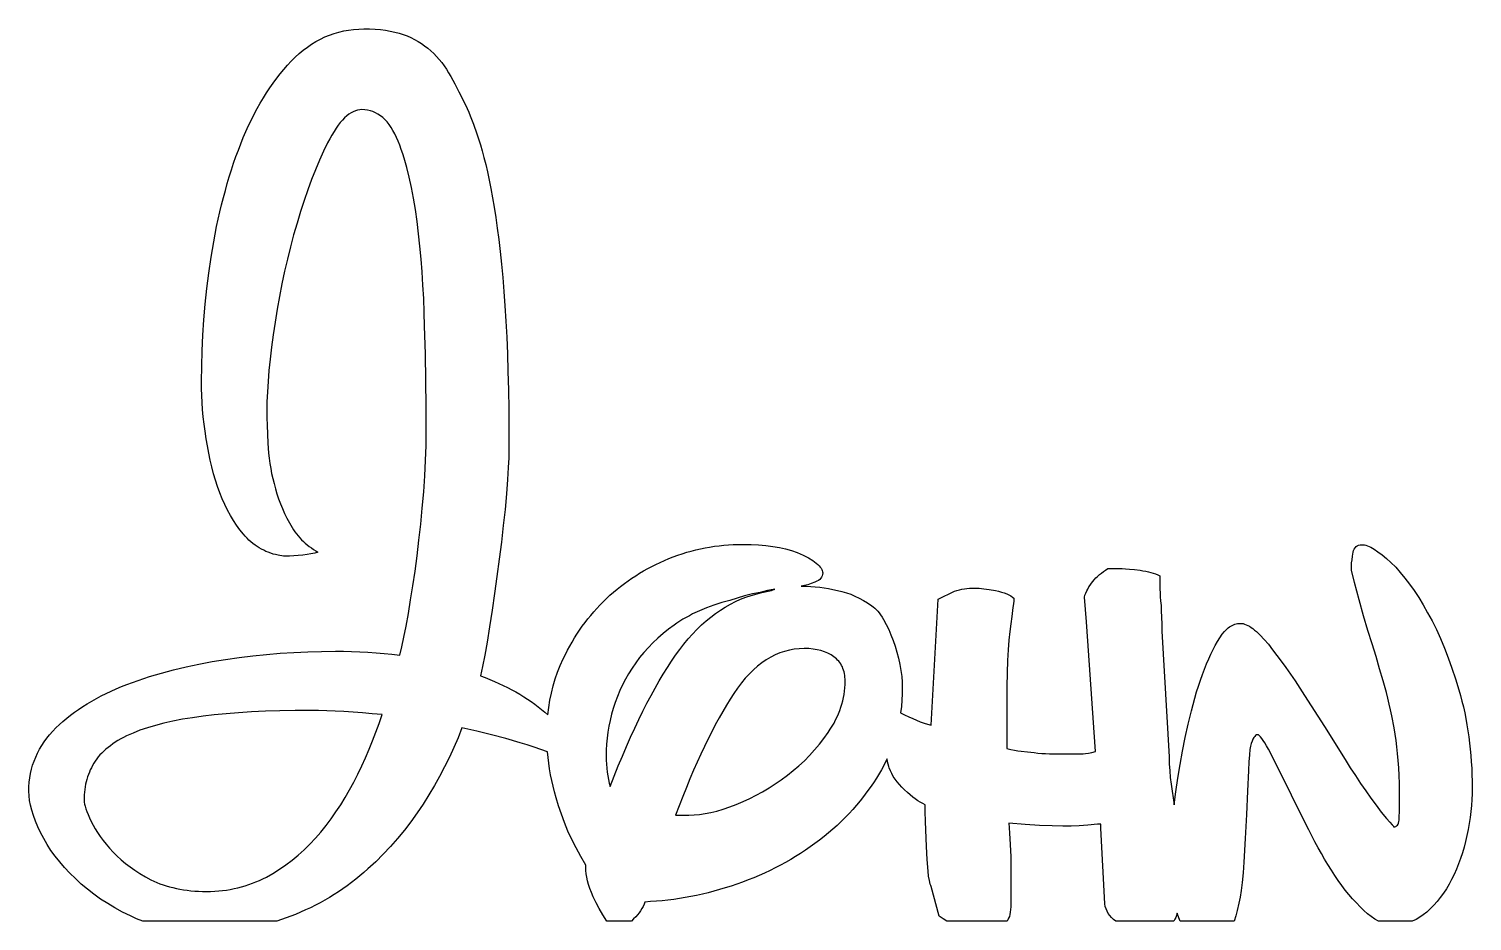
# Model space of a CAD drawing. Extents: x 49 to 169, y 8 to 82.
import ezdxf

# ---------------------------------------------------------------- set-up
doc = ezdxf.new("R2010")
doc.units = 0
doc.layers.add('CAMADA_1', color=18, linetype='CONTINUOUS')

msp = doc.modelspace()

# ---------------------------------------------------------------- linework, layer by layer
at = {"layer": 'CAMADA_1'}
for points in [[(58.8, 7.96), (58.28, 8.16), (57.77, 8.39), (57.12, 8.71), (56.48, 9.06), (55.88, 9.42), (55.29, 9.79), (54.73, 10.19), (54.2, 10.6), (53.69, 11.03), (53.2, 11.48), (52.74, 11.93), (52.3, 12.4), (51.9, 12.87), (51.53, 13.34), (51.18, 13.82), (50.86, 14.3), (50.58, 14.79), (50.32, 15.29), (50.09, 15.78), (49.89, 16.25), (49.73, 16.7), (49.59, 17.14), (49.48, 17.56), (49.41, 17.96), (49.36, 18.35), (49.35, 18.72), (49.35, 19.09), (49.38, 19.46), (49.43, 19.83), (49.49, 20.19), (49.57, 20.54), (49.66, 20.88), (49.78, 21.22), (49.91, 21.55), (50.06, 21.88), (50.22, 22.19), (50.41, 22.51), (50.61, 22.81), (50.83, 23.11), (51.06, 23.4), (51.32, 23.69), (51.59, 23.96), (51.88, 24.24), (52.17, 24.5), (52.48, 24.76), (52.8, 25.02), (53.13, 25.26), (53.47, 25.5), (53.82, 25.74), (54.18, 25.96), (54.56, 26.19), (54.94, 26.4), (55.33, 26.61), (55.74, 26.81), (56.16, 27.01), (56.59, 27.2), (57.02, 27.39), (57.47, 27.56), (57.93, 27.73), (58.4, 27.9), (58.87, 28.06), (59.35, 28.22), (60.33, 28.51), (61.34, 28.78), (62.37, 29.03), (63.43, 29.25), (64.53, 29.46), (65.64, 29.64), (66.78, 29.8), (67.91, 29.93), (69.05, 30.05), (70.18, 30.15), (71.32, 30.22), (72.46, 30.27), (73.6, 30.3), (74.75, 30.31), (75.42, 30.31), (76.1, 30.29), (76.78, 30.27), (77.45, 30.23), (78.13, 30.18), (78.79, 30.12), (79.44, 30.06), (80.08, 29.98), (80.25, 30.67), (80.43, 31.48), (80.61, 32.4), (80.8, 33.45), (80.99, 34.57), (81.17, 35.74), (81.35, 36.96), (81.52, 38.23), (81.68, 39.53), (81.83, 40.84), (81.95, 42.18), (82.07, 43.52), (82.16, 44.85), (82.23, 46.13), (82.27, 47.35), (82.28, 48.52), (82.27, 50.59), (82.25, 52.73), (82.21, 54.95), (82.15, 57.24), (82.12, 58.39), (82.07, 59.53), (82, 60.64), (81.93, 61.74), (81.85, 62.81), (81.75, 63.86), (81.64, 64.9), (81.52, 65.92), (81.38, 66.9), (81.23, 67.84), (81.06, 68.74), (80.87, 69.59), (80.67, 70.4), (80.45, 71.16), (80.33, 71.53), (80.21, 71.88), (80.08, 72.23), (79.95, 72.56), (79.82, 72.88), (79.67, 73.18), (79.52, 73.45), (79.37, 73.71), (79.2, 73.95), (79.03, 74.16), (78.86, 74.36), (78.67, 74.53), (78.48, 74.68), (78.28, 74.82), (78.08, 74.93), (77.86, 75.02), (77.65, 75.09), (77.42, 75.14), (77.19, 75.18), (76.95, 75.19), (76.77, 75.18), (76.59, 75.14), (76.41, 75.09), (76.23, 75.01), (76.05, 74.92), (75.87, 74.8), (75.7, 74.66), (75.52, 74.5), (75.34, 74.32), (75.16, 74.11), (74.99, 73.89), (74.81, 73.64), (74.64, 73.37), (74.46, 73.08), (74.28, 72.77), (74.11, 72.43), (73.76, 71.73), (73.43, 70.99), (73.1, 70.21), (72.78, 69.4), (72.46, 68.55), (72.16, 67.66), (71.86, 66.74), (71.57, 65.79), (71.29, 64.81), (71.03, 63.81), (70.78, 62.81), (70.54, 61.79), (70.32, 60.75), (70.12, 59.71), (69.93, 58.65), (69.75, 57.58), (69.59, 56.52), (69.45, 55.5), (69.34, 54.52), (69.24, 53.58), (69.17, 52.67), (69.12, 51.81), (69.08, 50.99), (69.07, 50.21), (69.08, 49.66), (69.09, 49.04), (69.16, 47.54), (69.18, 47.13), (69.22, 46.72), (69.27, 46.3), (69.33, 45.88), (69.4, 45.46), (69.47, 45.04), (69.56, 44.62), (69.67, 44.2), (69.78, 43.78), (69.9, 43.36), (70.04, 42.95), (70.19, 42.54), (70.36, 42.13), (70.54, 41.73), (70.73, 41.33), (70.94, 40.94), (71.16, 40.56), (71.28, 40.38), (71.4, 40.2), (71.53, 40.03), (71.67, 39.87), (71.81, 39.71), (71.95, 39.55), (72.1, 39.41), (72.26, 39.26), (72.42, 39.13), (72.59, 39), (72.76, 38.87), (72.94, 38.75), (73.12, 38.64), (73.31, 38.53), (73.04, 38.45), (72.73, 38.38), (72.4, 38.32), (72.04, 38.27), (71.66, 38.24), (71.3, 38.21), (70.94, 38.19), (70.6, 38.19), (70.44, 38.2), (70.3, 38.23), (70.16, 38.26), (70, 38.27), (69.79, 38.32), (69.59, 38.37), (69.39, 38.44), (69.19, 38.51), (69, 38.59), (68.81, 38.68), (68.62, 38.77), (68.44, 38.88), (68.26, 38.99), (68.09, 39.11), (67.92, 39.24), (67.75, 39.38), (67.59, 39.52), (67.43, 39.68), (67.28, 39.84), (67.13, 40.01), (66.84, 40.37), (66.56, 40.75), (66.3, 41.15), (66.05, 41.56), (65.81, 42), (65.59, 42.46), (65.38, 42.94), (65.18, 43.44), (64.99, 43.95), (64.82, 44.48), (64.66, 45.02), (64.51, 45.58), (64.37, 46.14), (64.25, 46.72), (64.14, 47.32), (64.04, 47.92), (63.95, 48.54), (63.87, 49.14), (63.8, 49.74), (63.75, 50.34), (63.71, 50.93), (63.68, 51.51), (63.66, 52.09), (63.65, 52.67), (63.67, 53.94), (63.7, 55.21), (63.77, 56.49), (63.86, 57.78), (63.97, 59.06), (64.11, 60.36), (64.27, 61.65), (64.46, 62.95), (64.56, 63.6), (64.67, 64.24), (64.79, 64.87), (64.91, 65.49), (65.04, 66.11), (65.18, 66.71), (65.32, 67.31), (65.47, 67.9), (65.63, 68.49), (65.79, 69.06), (65.96, 69.63), (66.14, 70.19), (66.32, 70.74), (66.51, 71.29), (66.71, 71.82), (66.91, 72.35), (67.12, 72.87), (67.34, 73.37), (67.56, 73.87), (67.79, 74.35), (68.03, 74.82), (68.28, 75.28), (68.53, 75.73), (68.79, 76.16), (69.05, 76.58), (69.32, 76.99), (69.6, 77.39), (69.89, 77.78), (70.18, 78.15), (70.48, 78.52), (70.79, 78.87), (71.1, 79.21), (71.43, 79.53), (71.75, 79.83), (72.09, 80.11), (72.43, 80.37), (72.78, 80.61), (73.14, 80.83), (73.51, 81.03), (73.88, 81.21), (74.26, 81.36), (74.64, 81.5), (75.04, 81.61), (75.44, 81.71), (75.85, 81.78), (76.26, 81.83), (76.69, 81.86), (77.12, 81.87), (77.59, 81.87), (78.05, 81.85), (78.49, 81.81), (78.9, 81.76), (79.3, 81.69), (79.68, 81.61), (80.04, 81.52), (80.38, 81.41), (80.7, 81.29), (81.01, 81.15), (81.31, 81), (81.6, 80.84), (81.88, 80.66), (82.15, 80.47), (82.41, 80.27), (82.66, 80.05), (82.9, 79.83), (83.13, 79.59), (83.35, 79.34), (83.56, 79.08), (83.76, 78.81), (83.95, 78.53), (84.14, 78.24), (84.31, 77.94), (84.65, 77.31), (84.99, 76.66), (85.33, 75.98), (85.67, 75.27), (85.8, 74.98), (85.93, 74.67), (86.2, 73.97), (86.48, 73.17), (86.77, 72.27), (86.91, 71.77), (87.06, 71.23), (87.21, 70.65), (87.35, 70.02), (87.49, 69.35), (87.63, 68.65), (87.77, 67.89), (87.91, 67.1), (88.04, 66.26), (88.17, 65.37), (88.29, 64.42), (88.41, 63.43), (88.52, 62.38), (88.62, 61.28), (88.71, 60.13), (88.8, 58.93), (88.88, 57.67), (88.95, 56.34), (89.01, 54.95), (89.05, 53.49), (89.09, 51.97), (89.12, 50.37), (89.13, 48.72), (89.14, 46.99), (89.12, 46.35), (89.08, 45.53), (89.02, 44.53), (88.93, 43.35), (88.81, 42.06), (88.67, 40.73), (88.51, 39.35), (88.33, 37.93), (88.14, 36.51), (87.94, 35.1), (87.74, 33.71), (87.53, 32.35), (87.32, 31.08), (87.13, 29.98), (86.94, 29.04), (86.77, 28.28), (87.17, 28.13), (87.55, 27.98), (87.94, 27.82), (88.31, 27.65), (88.67, 27.48), (89.03, 27.3), (89.37, 27.12), (89.71, 26.94), (90.04, 26.75), (90.36, 26.55), (90.67, 26.35), (90.97, 26.15), (91.27, 25.94), (91.55, 25.72), (91.83, 25.5), (92.1, 25.28), (92.36, 25.04), (92.43, 25.66), (92.53, 26.26), (92.65, 26.85), (92.8, 27.44), (92.97, 28.02), (93.17, 28.58), (93.39, 29.14), (93.63, 29.69), (93.81, 30.05), (93.99, 30.4), (94.17, 30.74), (94.37, 31.08), (94.57, 31.42), (94.77, 31.74), (94.99, 32.06), (95.21, 32.38), (95.44, 32.69), (95.67, 32.99), (95.92, 33.29), (96.16, 33.58), (96.42, 33.87), (96.68, 34.14), (96.95, 34.42), (97.23, 34.69), (97.51, 34.95), (97.8, 35.2), (98.1, 35.45), (98.39, 35.69), (98.7, 35.92), (99.01, 36.14), (99.32, 36.36), (99.64, 36.57), (99.97, 36.77), (100.3, 36.97), (100.64, 37.16), (100.98, 37.34), (101.32, 37.51), (101.68, 37.68), (102.03, 37.84), (102.4, 37.99), (102.76, 38.13), (103.13, 38.27), (103.5, 38.39), (103.87, 38.51), (104.25, 38.61), (104.63, 38.71), (105.01, 38.8), (105.39, 38.88), (105.77, 38.95), (106.16, 39.01), (106.55, 39.06), (106.94, 39.1), (107.34, 39.13), (107.73, 39.15), (108.13, 39.17), (108.53, 39.17), (109.2, 39.16), (109.83, 39.13), (110.43, 39.08), (111.01, 39), (111.56, 38.91), (112.07, 38.79), (112.56, 38.65), (113.02, 38.5), (113.52, 38.27), (113.95, 38.04), (114.31, 37.82), (114.47, 37.71), (114.61, 37.61), (114.73, 37.5), (114.84, 37.4), (114.93, 37.29), (115, 37.19), (115.06, 37.09), (115.1, 37), (115.13, 36.9), (115.14, 36.8), (115.13, 36.68), (115.1, 36.56), (115.05, 36.46), (114.98, 36.36), (114.89, 36.27), (114.78, 36.18), (114.65, 36.11), (114.5, 36.04), (114.19, 35.92), (113.9, 35.83), (113.62, 35.75), (113.36, 35.7), (113.44, 35.7), (113.8, 35.7), (114.17, 35.68), (114.53, 35.65), (114.89, 35.62), (115.26, 35.57), (115.63, 35.51), (115.99, 35.44), (116.36, 35.36), (116.73, 35.27), (117.1, 35.16), (117.46, 35.03), (117.81, 34.88), (118.17, 34.71), (118.52, 34.52), (118.86, 34.32), (119.2, 34.09), (119.33, 34), (119.45, 33.89), (119.58, 33.77), (119.7, 33.64), (119.82, 33.49), (119.94, 33.32), (120.06, 33.14), (120.17, 32.95), (120.4, 32.54), (120.61, 32.11), (120.8, 31.67), (120.98, 31.21), (121.14, 30.74), (121.29, 30.25), (121.42, 29.75), (121.53, 29.22), (121.62, 28.71), (121.69, 28.22), (121.73, 27.76), (121.74, 27.32), (121.73, 26.78), (121.7, 26.25), (121.66, 25.73), (121.59, 25.21), (121.93, 25.04), (122.27, 24.88), (122.6, 24.73), (122.92, 24.6), (123.23, 24.48), (123.54, 24.37), (123.84, 24.28), (124.13, 24.2), (124.72, 34.62), (126.07, 35.29), (126.27, 35.35), (126.47, 35.4), (126.67, 35.45), (126.88, 35.48), (127.09, 35.51), (127.31, 35.53), (127.54, 35.54), (127.77, 35.55), (128.1, 35.53), (128.49, 35.49), (128.94, 35.43), (129.46, 35.34), (129.72, 35.28), (129.97, 35.22), (130.19, 35.15), (130.39, 35.07), (130.57, 34.99), (130.73, 34.9), (130.87, 34.8), (130.98, 34.7), (130.98, 34.46), (130.96, 34.26), (130.94, 34.08), (130.9, 33.94), (130.81, 33.18), (130.73, 32.59), (130.66, 31.94), (130.58, 31.22), (130.52, 30.43), (130.46, 29.54), (130.42, 28.53), (130.4, 27.4), (130.39, 26.15), (130.39, 22.26), (130.72, 22.18), (131.03, 22.12), (131.31, 22.07), (131.58, 22.04), (132.11, 21.99), (132.68, 21.92), (132.98, 21.88), (133.29, 21.85), (133.61, 21.84), (133.95, 21.83), (136.74, 21.83), (136.93, 21.84), (137.16, 21.87), (137.44, 21.93), (137.76, 22), (137, 32.75), (136.83, 34.79), (136.88, 34.96), (136.95, 35.14), (137.02, 35.31), (137.11, 35.47), (137.2, 35.64), (137.3, 35.79), (137.41, 35.95), (137.52, 36.1), (137.65, 36.24), (137.79, 36.39), (137.93, 36.52), (138.08, 36.66), (138.24, 36.79), (138.41, 36.92), (138.59, 37.04), (138.77, 37.16), (139.96, 37.16), (140.24, 37.15), (140.58, 37.12), (140.98, 37.08), (141.44, 37.03), (141.68, 36.99), (141.91, 36.95), (142.13, 36.9), (142.34, 36.85), (142.54, 36.79), (142.73, 36.72), (142.92, 36.64), (143.09, 36.56), (143.09, 35.46), (143.1, 35.16), (143.11, 34.83), (143.14, 34.48), (143.18, 34.11), (143.19, 33.65), (143.22, 33.13), (143.25, 32.57), (143.26, 31.99), (143.85, 21.58), (143.86, 20.99), (143.9, 20.41), (143.95, 19.85), (144.02, 19.29), (144.28, 17.6), (144.42, 18.67), (144.58, 19.8), (144.76, 20.92), (144.96, 22.04), (145.19, 23.16), (145.43, 24.28), (145.56, 24.84), (145.7, 25.38), (145.84, 25.91), (145.98, 26.43), (146.13, 26.94), (146.29, 27.43), (146.45, 27.92), (146.62, 28.39), (146.79, 28.84), (146.96, 29.28), (147.14, 29.69), (147.31, 30.08), (147.5, 30.45), (147.68, 30.8), (147.87, 31.13), (148.06, 31.44), (148.25, 31.72), (148.45, 31.96), (148.65, 32.16), (148.75, 32.25), (148.86, 32.33), (148.97, 32.4), (149.07, 32.46), (149.18, 32.51), (149.29, 32.55), (149.41, 32.58), (149.52, 32.6), (149.63, 32.62), (149.75, 32.62), (149.87, 32.62), (149.99, 32.6), (150.11, 32.56), (150.24, 32.51), (150.38, 32.45), (150.51, 32.38), (150.65, 32.29), (150.8, 32.19), (150.94, 32.07), (151.09, 31.94), (151.41, 31.65), (151.73, 31.29), (152.08, 30.89), (152.43, 30.44), (152.79, 29.97), (153.15, 29.48), (153.53, 28.96), (153.91, 28.42), (154.29, 27.86), (154.68, 27.27), (155.08, 26.65), (156.72, 24.08), (158.43, 21.36), (158.86, 20.67), (159.29, 20.01), (159.72, 19.36), (160.15, 18.74), (160.58, 18.13), (161.01, 17.55), (161.43, 16.99), (161.86, 16.45), (162.15, 16.16), (162.34, 15.94), (162.44, 15.82), (162.46, 15.79), (162.46, 15.78), (162.45, 15.77), (162.55, 15.78), (162.64, 15.81), (162.71, 15.85), (162.78, 15.91), (162.83, 15.99), (162.87, 16.08), (162.9, 16.2), (162.91, 16.33), (162.93, 16.63), (162.95, 17.01), (162.96, 17.98), (162.95, 18.68), (162.94, 19.37), (162.91, 20.02), (162.88, 20.65), (162.84, 21.26), (162.79, 21.84), (162.73, 22.4), (162.66, 22.93), (162.5, 23.96), (162.31, 24.96), (162.21, 25.46), (162.1, 25.94), (161.98, 26.43), (161.86, 26.91), (161.59, 27.87), (161.3, 28.87), (161, 29.88), (160.67, 30.93), (160.33, 32.04), (159.97, 33.26), (159.61, 34.58), (159.23, 36.01), (158.98, 37.03), (158.98, 37.36), (158.98, 37.63), (159.01, 37.9), (159.05, 38.2), (159.1, 38.51), (159.14, 38.66), (159.2, 38.78), (159.26, 38.89), (159.35, 38.98), (159.44, 39.05), (159.56, 39.1), (159.68, 39.13), (159.82, 39.14), (159.93, 39.14), (160.05, 39.12), (160.17, 39.09), (160.29, 39.05), (160.42, 39), (160.56, 38.93), (160.85, 38.77), (161.16, 38.56), (161.5, 38.31), (161.86, 38.01), (162.24, 37.66), (162.63, 37.27), (163.01, 36.85), (163.4, 36.38), (163.78, 35.88), (164.16, 35.35), (164.54, 34.77), (164.91, 34.16), (165.28, 33.51), (165.65, 32.83), (166, 32.11), (166.34, 31.36), (166.67, 30.58), (166.99, 29.76), (167.29, 28.92), (167.59, 28.03), (167.87, 27.12), (168, 26.65), (168.12, 26.18), (168.24, 25.7), (168.35, 25.21), (168.45, 24.73), (168.54, 24.23), (168.62, 23.73), (168.69, 23.23), (168.76, 22.71), (168.81, 22.2), (168.86, 21.68), (168.9, 21.15), (168.93, 20.62), (168.95, 20.08), (168.96, 19.54), (168.97, 18.99), (168.96, 18.5), (168.94, 18.02), (168.91, 17.53), (168.86, 17.03), (168.8, 16.54), (168.73, 16.05), (168.64, 15.55), (168.54, 15.06), (168.43, 14.56), (168.31, 14.08), (168.17, 13.61), (168.01, 13.15), (167.85, 12.7), (167.67, 12.26), (167.48, 11.83), (167.27, 11.41), (167.06, 11.01), (166.83, 10.63), (166.59, 10.26), (166.33, 9.91), (166.07, 9.58), (165.79, 9.27), (165.5, 8.98), (165.2, 8.71), (164.91, 8.48), (164.62, 8.28), (164.32, 8.1), (164.01, 7.96), (161.21, 7.96), (160.91, 8.12), (160.61, 8.33), (160.3, 8.56), (159.99, 8.83), (159.68, 9.14), (159.37, 9.46), (159.06, 9.8), (158.75, 10.16), (158.45, 10.53), (158.16, 10.92), (157.87, 11.33), (157.58, 11.75), (157.3, 12.19), (157.02, 12.64), (156.74, 13.1), (156.47, 13.56), (156.2, 14.04), (155.94, 14.52), (155.68, 15.02), (155.42, 15.52), (154.45, 17.48), (153.56, 19.29), (152.76, 20.89), (152.41, 21.58), (152.08, 22.21), (151.92, 22.49), (151.78, 22.73), (151.65, 22.93), (151.54, 23.1), (151.43, 23.23), (151.34, 23.32), (151.26, 23.38), (151.22, 23.39), (151.19, 23.39), (151.1, 23.38), (151.02, 23.34), (150.95, 23.26), (150.87, 23.16), (150.8, 23.03), (150.73, 22.87), (150.66, 22.68), (150.6, 22.46), (150.55, 22.18), (150.51, 21.74), (150.47, 21.16), (150.43, 20.43), (150.34, 18.72), (150.26, 16.79), (150.16, 14.79), (150.04, 12.85), (149.98, 11.96), (149.91, 11.17), (149.83, 10.5), (149.75, 9.93), (149.64, 9.45), (149.49, 8.83), (149.37, 8.39), (149.23, 7.96), (144.78, 7.96), (144.65, 8.24), (144.54, 8.54), (144.52, 8.61), (144.46, 8.43), (144.4, 8.27), (144.33, 8.11), (144.25, 7.96), (139.43, 7.96), (139.25, 8.1), (139.08, 8.26), (138.94, 8.42), (138.81, 8.59), (138.71, 8.78), (138.63, 8.97), (138.56, 9.17), (138.52, 9.39), (138.18, 15.65), (138.18, 15.99), (137.93, 15.99), (137.12, 15.92), (136.4, 15.86), (135.73, 15.83), (135.05, 15.82), (134.16, 15.84), (133.12, 15.88), (131.92, 15.96), (130.56, 16.08), (130.6, 15.68), (130.63, 15.25), (130.69, 14.3), (130.72, 13.28), (130.73, 12.27), (130.73, 9.39), (130.73, 9.14), (130.71, 8.91), (130.69, 8.7), (130.65, 8.51), (130.61, 8.34), (130.55, 8.19), (130.49, 8.07), (130.42, 7.96), (125.44, 7.96), (125.13, 8.15), (124.8, 8.37), (124.13, 10.83), (124.09, 10.92), (124.05, 11.03), (123.98, 11.31), (123.92, 11.67), (123.87, 12.1), (123.8, 13.07), (123.75, 14.13), (123.66, 16.2), (123.63, 17.04), (123.62, 17.6), (123.43, 17.69), (123.23, 17.8), (123.02, 17.93), (122.81, 18.08), (122.6, 18.24), (122.38, 18.42), (122.16, 18.61), (121.93, 18.83), (121.7, 19.05), (121.5, 19.27), (121.31, 19.5), (121.14, 19.73), (120.99, 19.95), (120.86, 20.18), (120.75, 20.41), (120.66, 20.65), (120.61, 20.78), (120.56, 20.95), (120.52, 21.16), (120.47, 21.41), (120.32, 21.11), (120.17, 20.8), (120.01, 20.5), (119.84, 20.21), (119.59, 19.81), (119.34, 19.42), (119.08, 19.03), (118.81, 18.66), (118.53, 18.28), (118.25, 17.92), (117.95, 17.56), (117.65, 17.21), (117.33, 16.87), (117.01, 16.53), (116.68, 16.2), (116.34, 15.88), (115.99, 15.57), (115.63, 15.26), (115.26, 14.96), (114.88, 14.66), (114.5, 14.38), (114.11, 14.1), (113.71, 13.83), (113.31, 13.56), (112.9, 13.31), (112.49, 13.06), (112.07, 12.82), (111.64, 12.59), (111.21, 12.37), (110.78, 12.15), (110.33, 11.94), (109.88, 11.74), (109.43, 11.55), (108.97, 11.37), (108.5, 11.19), (108.03, 11.02), (107.55, 10.86), (107.07, 10.71), (106.6, 10.57), (106.12, 10.44), (105.64, 10.31), (105.17, 10.2), (104.69, 10.09), (104.22, 10), (103.74, 9.91), (103.26, 9.83), (102.79, 9.76), (102.31, 9.7), (101.83, 9.64), (101.36, 9.6), (100.88, 9.57), (100.41, 9.54), (100.34, 9.35), (100.25, 9.17), (100.16, 8.99), (100.05, 8.81), (99.92, 8.64), (99.79, 8.47), (99.64, 8.3), (99.47, 8.14), (99.28, 7.96), (97.24, 7.96), (96.91, 8.48), (96.62, 8.99), (96.36, 9.48), (96.13, 9.96), (95.98, 10.32), (95.85, 10.66), (95.74, 10.98), (95.65, 11.3), (95.58, 11.6), (95.53, 11.88), (95.5, 12.16), (95.5, 12.42), (95.5, 12.59), (95.09, 13.31), (94.71, 14.02), (94.36, 14.72), (94.03, 15.42), (93.74, 16.12), (93.48, 16.81), (93.24, 17.5), (93.04, 18.18), (92.91, 18.66), (92.79, 19.14), (92.69, 19.62), (92.59, 20.09), (92.51, 20.57), (92.44, 21.04), (92.38, 21.5), (92.34, 21.97), (91.79, 22.17), (91.23, 22.37), (90.65, 22.56), (90.07, 22.74), (88.88, 23.08), (87.68, 23.4), (86.47, 23.7), (85.24, 23.96), (84.92, 23.14), (84.57, 22.33), (84.2, 21.53), (83.8, 20.74), (83.39, 19.95), (82.96, 19.18), (82.5, 18.41), (82.03, 17.66), (81.53, 16.92), (81.01, 16.19), (80.47, 15.49), (79.91, 14.81), (79.33, 14.15), (78.72, 13.51), (78.1, 12.88), (77.45, 12.28), (77.12, 11.99), (76.79, 11.7), (76.44, 11.43), (76.09, 11.16), (75.74, 10.89), (75.38, 10.64), (75.01, 10.39), (74.64, 10.15), (74.26, 9.92), (73.88, 9.7), (73.49, 9.48), (73.09, 9.27), (72.69, 9.07), (72.28, 8.88), (71.86, 8.69), (71.44, 8.51), (71.06, 8.36), (70.67, 8.22), (70.28, 8.08), (69.89, 7.96)], [(109.21, 34.94), (110.1, 35.17), (110.9, 35.36), (111.05, 35.43), (111.11, 35.44), (111.16, 35.45), (110.86, 35.4), (110.57, 35.34), (110.27, 35.27), (109.97, 35.19), (109.31, 35.06), (108.66, 34.9), (108.04, 34.72), (107.43, 34.52), (106.77, 34.34), (106.13, 34.14), (105.51, 33.91), (104.92, 33.67), (104.36, 33.41), (104.09, 33.26), (103.82, 33.12), (103.56, 32.97), (103.31, 32.81), (103.06, 32.65), (102.82, 32.48), (102.35, 32.14), (101.91, 31.78), (101.48, 31.41), (101.07, 31.02), (100.69, 30.63), (100.32, 30.21), (99.97, 29.79), (99.64, 29.35), (99.34, 28.9), (99.05, 28.45), (98.79, 27.99), (98.54, 27.52), (98.32, 27.05), (98.12, 26.57), (97.94, 26.08), (97.78, 25.58), (97.64, 25.09), (97.52, 24.59), (97.42, 24.1), (97.34, 23.61), (97.27, 23.11), (97.23, 22.62), (97.2, 22.13), (97.19, 21.65), (97.19, 21.29), (97.21, 20.95), (97.24, 20.62), (97.27, 20.29), (97.32, 19.98), (97.38, 19.68), (97.45, 19.39), (97.53, 19.11), (97.87, 19.97), (98.2, 20.81), (98.54, 21.63), (98.88, 22.42), (99.22, 23.19), (99.56, 23.93), (99.9, 24.65), (100.24, 25.34), (100.57, 26.01), (100.91, 26.65), (101.25, 27.27), (101.59, 27.86), (101.93, 28.43), (102.27, 28.97), (102.61, 29.49), (102.95, 29.99), (103.29, 30.46), (103.64, 30.91), (103.99, 31.33), (104.35, 31.74), (104.72, 32.13), (105.1, 32.49), (105.48, 32.83), (105.87, 33.15), (106.26, 33.45), (106.66, 33.73), (107.07, 33.98), (107.49, 34.22), (107.91, 34.43), (108.33, 34.62), (108.77, 34.79)], [(113.61, 30.54), (113.19, 30.52), (112.78, 30.48), (112.38, 30.41), (111.98, 30.3), (111.59, 30.17), (111.2, 30.01), (110.83, 29.82), (110.46, 29.61), (110.1, 29.36), (109.74, 29.08), (109.4, 28.78), (109.06, 28.44), (108.72, 28.08), (108.4, 27.69), (108.08, 27.26), (107.77, 26.81), (107.46, 26.34), (107.16, 25.84), (106.85, 25.32), (106.55, 24.79), (106.24, 24.23), (105.94, 23.65), (105.64, 23.05), (105.34, 22.43), (105.04, 21.79), (104.74, 21.13), (104.44, 20.45), (104.14, 19.75), (103.84, 19.03), (103.54, 18.28), (103.24, 17.52), (102.95, 16.74), (104.05, 16.74), (104.48, 16.75), (104.93, 16.79), (105.39, 16.86), (105.88, 16.96), (106.38, 17.08), (106.9, 17.24), (107.43, 17.42), (107.98, 17.63), (108.54, 17.86), (109.09, 18.11), (109.63, 18.38), (110.16, 18.67), (110.69, 18.99), (111.21, 19.32), (111.71, 19.67), (112.22, 20.04), (112.7, 20.43), (113.17, 20.83), (113.62, 21.25), (114.06, 21.69), (114.47, 22.14), (114.87, 22.61), (115.24, 23.09), (115.6, 23.59), (115.77, 23.85), (115.93, 24.11), (116.08, 24.36), (116.21, 24.62), (116.34, 24.88), (116.45, 25.14), (116.56, 25.41), (116.65, 25.67), (116.73, 25.93), (116.8, 26.2), (116.86, 26.47), (116.91, 26.74), (116.95, 27.01), (116.98, 27.28), (116.99, 27.55), (117, 27.83), (117, 27.99), (116.98, 28.16), (116.97, 28.31), (116.94, 28.46), (116.91, 28.61), (116.87, 28.75), (116.82, 28.88), (116.77, 29.01), (116.7, 29.14), (116.64, 29.26), (116.56, 29.37), (116.48, 29.48), (116.38, 29.58), (116.29, 29.68), (116.18, 29.77), (116.07, 29.86), (115.83, 30.02), (115.57, 30.16), (115.29, 30.27), (114.99, 30.37), (114.67, 30.44), (114.34, 30.49), (113.98, 30.53)], [(64.08, 10.42), (64.41, 10.42), (64.75, 10.44), (65.08, 10.46), (65.4, 10.49), (65.73, 10.53), (66.04, 10.59), (66.36, 10.65), (66.67, 10.72), (66.98, 10.79), (67.28, 10.88), (67.58, 10.98), (67.88, 11.09), (68.17, 11.2), (68.46, 11.33), (68.75, 11.46), (69.03, 11.6), (69.58, 11.91), (70.13, 12.25), (70.65, 12.61), (71.17, 13), (71.67, 13.42), (72.16, 13.86), (72.63, 14.33), (73.09, 14.82), (73.54, 15.34), (73.98, 15.87), (74.39, 16.43), (74.8, 17), (75.19, 17.59), (75.56, 18.2), (75.92, 18.83), (76.27, 19.48), (76.6, 20.14), (76.93, 20.81), (77.24, 21.49), (77.54, 22.19), (77.83, 22.89), (78.11, 23.6), (78.38, 24.33), (78.64, 25.07), (77.81, 25.14), (77, 25.21), (76.22, 25.27), (75.46, 25.32), (74.74, 25.36), (74.04, 25.38), (73.36, 25.4), (72.71, 25.4), (71.41, 25.4), (70.15, 25.37), (68.96, 25.34), (67.81, 25.29), (66.72, 25.22), (65.69, 25.14), (64.71, 25.05), (63.78, 24.94), (62.9, 24.81), (62.07, 24.68), (61.28, 24.52), (60.53, 24.36), (59.83, 24.17), (59.17, 23.98), (58.55, 23.77), (57.98, 23.54), (57.45, 23.3), (57.2, 23.18), (56.96, 23.05), (56.73, 22.91), (56.51, 22.78), (56.3, 22.64), (56.1, 22.49), (55.91, 22.35), (55.73, 22.2), (55.56, 22.04), (55.39, 21.88), (55.24, 21.72), (55.1, 21.56), (54.97, 21.39), (54.85, 21.21), (54.74, 21.04), (54.63, 20.86), (54.53, 20.67), (54.44, 20.49), (54.36, 20.29), (54.28, 20.1), (54.21, 19.9), (54.15, 19.7), (54.1, 19.49), (54.05, 19.29), (54.01, 19.07), (53.98, 18.86), (53.95, 18.64), (53.93, 18.41), (53.92, 17.95), (53.93, 17.82), (53.96, 17.65), (54, 17.47), (54.07, 17.27), (54.15, 17.04), (54.25, 16.79), (54.37, 16.51), (54.51, 16.22), (54.67, 15.91), (54.85, 15.6), (55.04, 15.29), (55.26, 14.97), (55.5, 14.65), (55.76, 14.33), (56.03, 14), (56.33, 13.68), (56.65, 13.36), (56.99, 13.04), (57.35, 12.74), (57.73, 12.45), (58.13, 12.17), (58.55, 11.9), (59, 11.64), (59.46, 11.39), (59.7, 11.27), (59.95, 11.16), (60.21, 11.06), (60.47, 10.97), (60.73, 10.88), (61.01, 10.8), (61.28, 10.73), (61.57, 10.66), (61.86, 10.61), (62.16, 10.56), (62.46, 10.51), (62.77, 10.48), (63.09, 10.45), (63.41, 10.43), (63.74, 10.42)]]:
    msp.add_lwpolyline(points, close=True, dxfattribs=at)

doc.saveas('drawing.dxf')
